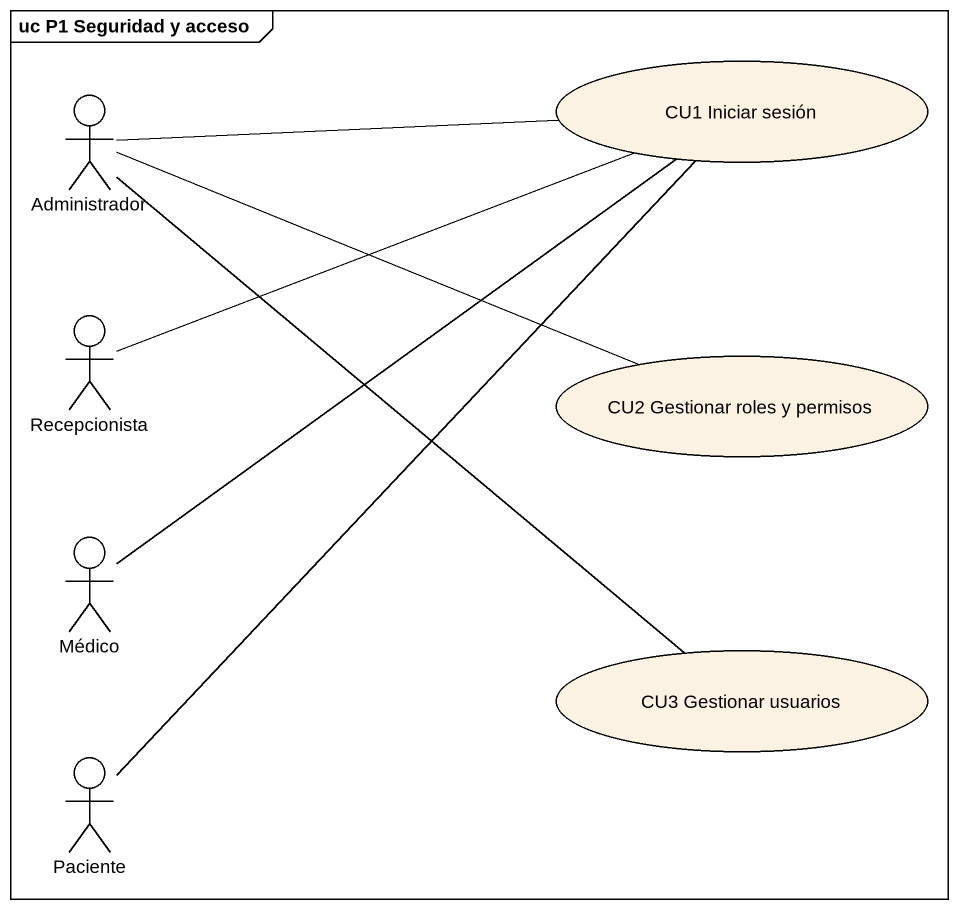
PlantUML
@startuml
mainframe uc P1 Seguridad y acceso
actor Administrador
usecase "CU1 Iniciar sesión" as CU1_Iniciar_sesión
actor Recepcionista
usecase "CU2 Gestionar roles y permisos" as CU2_Gestionar_roles_y
actor Médico
usecase "CU3 Gestionar usuarios" as CU3_Gestionar_usuarios
actor Paciente
Administrador -right- CU1_Iniciar_sesión
Administrador -right- CU2_Gestionar_roles_y
Administrador -- CU3_Gestionar_usuarios
Recepcionista -right- CU1_Iniciar_sesión
Médico -up- CU1_Iniciar_sesión
Paciente -up- CU1_Iniciar_sesión
@enduml
